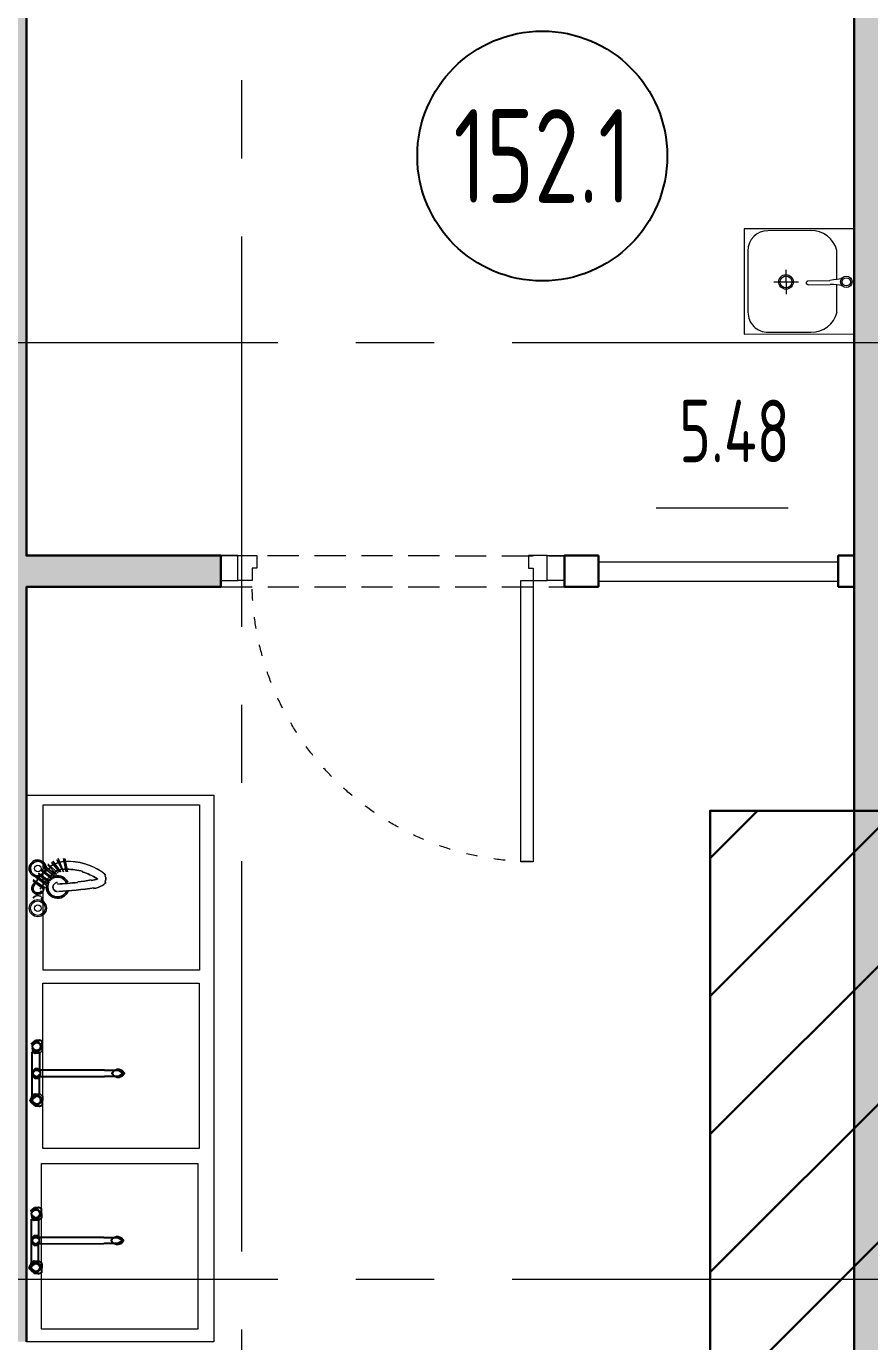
# Model space of a CAD drawing. Header units: millimetres. Extents: x -8417289 to 9420486, y 0 to 208205.
# Drawn here: x -203923 to -201223, y 112401 to 116613 of the extents above; entities that cross this region are included whole.
import ezdxf
from ezdxf import colors
from ezdxf.entities.mleader import LeaderData, LeaderLine
from ezdxf.enums import TextEntityAlignment as Align
from ezdxf.math import Vec2, Vec3

# ---------------------------------------------------------------- set-up
doc = ezdxf.new("R2010")
doc.units = ezdxf.units.MM
doc.header["$MEASUREMENT"] = 0
for name, pattern in [('ACAD_ISO03W100', [30, 12, -18]), ('ADSK_Штриховая_ш2 п1', [3, 2, -1]), ('CENTER', [2, 1.25, -0.25, 0.25, -0.25])]:
    doc.linetypes.add(name, pattern=pattern)
doc.layers.get('0').update_dxf_attribs({"color": 250, "lineweight": 9})
for name, color, linetype, lineweight in [('_АР ТЕКСТ', 250, 'Continuous', 25), ('АР_Двери', 175, 'Continuous', 18), ('АР_Маркер экспликации', 239, 'Continuous', 13), ('АР_Номер помещения', 1, 'Continuous', 25), ('АР_Оси', 195, 'Continuous', 9), ('АР_Отметки', 250, 'Continuous', 15), ('АР_Перегородки газоблок', 165, 'Continuous', 30), ('АР_Перегородки газоблок_Штрих', 165, 'Continuous', 5), ('АР_Помещения_площадь', 19, 'Continuous', 9), ('АР_тонкая линия', 250, 'Continuous', 0), ('Оборудование пищеблок', 250, 'Continuous', 5), ('ТХ_пищеблок', 30, 'Continuous', 20)]:
    doc.layers.add(name, color=color, linetype=linetype, lineweight=lineweight)
doc.layers.add('АРМИРОВАНИЕ', color=7, linetype='Continuous', lineweight=30, true_color=0xf57a00)
doc.styles.add('ISOCPEUR', font='isocpeur.TTF', dxfattribs={"width": 0.7})
doc.styles.get("Standard").update_dxf_attribs({"font": 'isocpeur.TTF', "width": 0.7})

# ---------------------------------------------------------------- blocks, each defined once
blk = doc.blocks.new('*U283')
at = {"layer": 'АР_Номер помещения', "color": 7}
blk.add_circle((-3462.7, -1967.1), 400, dxfattribs=at)
at = {"layer": 'АР_Помещения_площадь', "color": 7}
blk.add_line((-2675.5, -3094.3), (-3097.8, -3094.3), dxfattribs=at)
at = {"color": 7, "style": 'ISOCPEUR', "width": 0.7, "flags": 1}
blk.add_attdef('КАТЕГОРИЯ', (-499.2, -2092.2), '', height=250, dxfattribs=at)
at = {"layer": 'АР_Номер помещения', "color": 7, "style": 'ISOCPEUR', "width": 0.7}
blk.add_attdef('НОМЕР_ПОМЕЩЕНИЯ', text='', height=300, dxfattribs=at).set_placement((-3462.7, -1967.1), align=Align.MIDDLE_CENTER)
at = {"layer": 'АР_Помещения_площадь', "color": 7, "lineweight": 30, "width": 0.7, "flags": 104}
blk.add_attdef('ИМЯ_ПОМЕЩЕНИЯ', text='', height=100, dxfattribs=at).set_placement((157.6, 1217.1), align=Align.MIDDLE_CENTER)
at = {"layer": 'АР_Помещения_площадь', "color": 7, "style": 'ISOCPEUR', "width": 0.7}
blk.add_attdef('ПЛОЩАДЬ_ПОМЕЩЕНИЯ', text='', height=200, dxfattribs=at).set_placement((-2670.6, -2847.8), align=Align.MIDDLE_RIGHT)
blk = doc.blocks.new('_DotSmall')
at = {"color": 0, "linetype": 'ByBlock', "const_width": 0.5}
blk.add_lwpolyline([(-0.0625, 0, 1), (0.0625, 0, 1)], format="xyb", close=True, dxfattribs=at)
blk = doc.blocks.new('*U1122')
for points in [[(0, 0), (0, -80), (55, -80), (55, 0), (0, 0)], [(55, -80), (55, 0), (115, 0), (115, -40), (100, -40), (100, -80), (55, -80)], [(1045, -80), (1045, 0), (985, 0), (985, -40), (1000, -40), (1000, -80), (1045, -80)], [(1100, 0), (1100, -80), (1045, -80), (1045, 0), (1100, 0)]]:
    blk.add_lwpolyline(points)
blk.add_lwpolyline([(100, -80), (100, -980), (140, -980), (140, -80)], close=True)
at = {"linetype": 'ACAD_ISO03W100', "ltscale": 3}
blk.add_arc((100, -80), 900, 270, 0, dxfattribs=at)
blk = doc.blocks.new('A$C8adc73d5')
at = {"layer": 'Оборудование пищеблок', "color": 217, "true_color": 0x93278f}
for points in [[(1750, 0), (0, 0), (0, 600), (1750, 600)], [(570.1, 51.5), (40.1, 51.5), (40.1, 551.5), (570.1, 551.5)], [(1148.2, 46.9), (618.2, 46.9), (618.2, 546.9), (1148.2, 546.9)], [(1719.4, 46.3), (1189.4, 46.3), (1189.4, 546.3), (1719.4, 546.3)]]:
    blk.add_lwpolyline(points, close=True, dxfattribs=at)

msp = doc.modelspace()

# ---------------------------------------------------------------- hatches: boundary and pattern name
at = {"layer": 'АР_Перегородки газоблок_Штрих', "ltscale": 100}
h = msp.add_hatch(dxfattribs=at)
h.set_pattern_fill('AR-CONC', color=256, scale=30)
h.set_pattern_definition([(50, (0, 0), (215.17805, -18.82564), [22.5, -247.5]), (355, (0, 0), (-41.6254, 225.65764), [18, -198]), (100.45144, (17.93, -1.57), (173.55265, 206.832), [19.12206, -210.34263]), (46.1842, (0, 60), (320.1724, -49.65578), [33.75, -371.25]), (96.63564, (26.68, 55.86), (280.3986, 292.2356), [28.6831, -315.51413]), (351.18416, (0, 60), (280.3986, 292.2356), [27, -297]), (21, (30, 45), (179.07212, -120.78567), [22.5, -247.5]), (326, (30, 45), (72.9946, 217.54501), [18, -198]), (71.45144, (44.92, 34.93), (252.06671, 96.75935), [19.12206, -210.34263]), (37.5, (0, 0), (3.647957, 99.868156), [0, -195.6, 0, -201, 0, -198.75]), (7.5, (0, 0), (78.92086, 118.323514), [0, -114.6, 0, -191.1, 0, -75.75]), (327.5, (-66.9, 0), (160.14673, -6.766462), [0, -75, 0, -234, 0, -310.5]), (317.5, (-96.9, 0), (174.95585, 30.031495), [0, -97.5, 0, -155.4, 0, -220.5])])
h.paths.add_polyline_path([(-201173.8, 118370.9), (-201173.6, 118400.7), (-200433.9, 118400.7), (-200433.9, 118520.7), (-201273.4, 118520.6), (-201273.4, 115964.6), (-201273.3, 115964.6), (-201273.4, 115627.6), (-201273.4, 115600.7), (-201173.8, 115600.7)])
h.paths.add_polyline_path([(-201173.8, 115600.7), (-201273.4, 115600.1), (-201273.4, 115007.2), (-201273.4, 112600.7), (-201173.4, 112600.7), (-201173.4, 112680.7), (-200433.9, 112680.7), (-200433.9, 112800.7), (-200573.8, 112800.7), (-200573.8, 112800.7), (-201173.8, 112800.7)])
h.paths.add_polyline_path([(-200433.9, 112520.7), (-201173.4, 112520.7), (-201173.4, 112600.7), (-201273.4, 112600.7), (-201273.4, 110702.5), (-201173.4, 110702.5), (-201173.4, 112400.7), (-200433.9, 112400.7), (-200433.9, 112400.7)])
h = msp.add_hatch(dxfattribs=at)
h.set_pattern_fill('AR-CONC', color=256, scale=30)
h.set_pattern_definition([(50, (0.09, 1576.72), (215.17805, -18.82564), [22.5, -247.5]), (355, (0.09, 1576.72), (-41.6254, 225.65764), [18, -198]), (100.45144, (18.02, 1575.15), (173.55265, 206.832), [19.12206, -210.34263]), (46.1842, (0.09, 1636.72), (320.1724, -49.65578), [33.75, -371.25]), (96.63564, (26.77, 1632.6), (280.3986, 292.2356), [28.6831, -315.51413]), (351.18416, (0.09, 1636.72), (280.3986, 292.2356), [27, -297]), (21, (30.1, 1621.72), (179.07212, -120.78567), [22.5, -247.5]), (326, (30.1, 1621.72), (72.9946, 217.54501), [18, -198]), (71.45144, (45.02, 1611.66), (252.06671, 96.75935), [19.12206, -210.34263]), (37.5, (0.09, 1576.72), (3.647957, 99.868156), [0, -195.6, 0, -201, 0, -198.75]), (7.5, (0.09, 1576.72), (78.92086, 118.323514), [0, -114.6, 0, -191.1, 0, -75.75]), (327.5, (-66.81, 1576.72), (160.14673, -6.766462), [0, -75, 0, -234, 0, -310.5]), (317.5, (-96.8, 1576.72), (174.95585, 30.031495), [0, -97.5, 0, -155.4, 0, -220.5])])
h.paths.add_polyline_path([(-201293.3, 117094.4), (-201947.8, 117094.3), (-201947.8, 116994.3), (-201293.3, 116994.4)])
h.paths.add_polyline_path([(-203077.8, 117094.3), (-204022.7, 117094.3), (-204022.7, 114793.8), (-205930.8, 114793.8), (-205930.8, 114693.8), (-204022.7, 114693.8), (-204022.7, 112500.4), (-206033.9, 112500.7), (-206033.9, 112400.7), (-203922.6, 112400.4), (-203922.7, 114817.8), (-203300.3, 114817.8), (-203300.3, 114917.8), (-203922.6, 114917.8), (-203922.6, 116994.3), (-203077.8, 116994.3)])
at = {"layer": 'АРМИРОВАНИЕ', "ltscale": 100, "true_color": 0xf8991e}
h = msp.add_hatch(dxfattribs=at)
h.set_pattern_fill('ANSI31', color=30, scale=2500)
h.set_pattern_definition([(45, (-1139208.57, 154933.2), (-220.97087, 220.97087), [])])
h.paths.add_polyline_path([(-198733.9, 111100.7), (-201733.9, 111100.7), (-201733.9, 114100.7), (-198733.9, 114100.7)])

# ---------------------------------------------------------------- linework, layer by layer
at = {"layer": 'АР_Оси', "linetype": 'CENTER', "ltscale": 1000}
for p, q in [((-203233.8, 135939.9), (-203233.8, 80207.5)), ((-224367.6, 115600.7), (-141189.2, 115600.7)), ((-224367.6, 112600.7), (-141189.2, 112600.7))]:
    msp.add_line(p, q, dxfattribs=at)
at = {"layer": 'АР_Перегородки газоблок', "color": 253, "lineweight": 13, "ltscale": 100}
for p, q in [((-202091.9, 114897.8, 0), (-201321.9, 114897.8, 0)), ((-201324.2, 114835.3, 0), (-202091.9, 114835.3, 0))]:
    msp.add_line(p, q, dxfattribs=at)
at = {"layer": 'АР_Перегородки газоблок', "ltscale": 100}
for points in [[(-201273.4, 115007.2), (-201273.4, 118520.6), (-200433.9, 118520.7)], [(-201273.4, 109734.7), (-201273.4, 115007.2)]]:
    msp.add_lwpolyline(points, dxfattribs=at)
at = {"layer": 'АР_Перегородки газоблок', "ltscale": 100, "elevation": 0}
for points in [[(-203922.7, 116994.3), (-203922.7, 114917.8), (-203300.3, 114917.8), (-203300.3, 114817.8)], [(-202090.8, 114917.8), (-202200.3, 114917.8), (-202200.3, 114817.8)], [(-202090.8, 114917.8), (-202090.8, 114817.8)], [(-201324.2, 114917.8), (-201324.2, 114817.8)], [(-201324.2, 114917.8), (-201273.4, 114917.8)], [(-203922.7, 112400.4), (-203922.7, 114817.8), (-203300.3, 114817.8)], [(-202200.3, 114817.8), (-202090.8, 114817.8)], [(-201324.2, 114817.8), (-201273.4, 114817.8)]]:
    msp.add_lwpolyline(points, dxfattribs=at)
at = {"layer": 'АР_тонкая линия', "linetype": 'ADSK_Штриховая_ш2 п1', "ltscale": 50}
for p, q in [((-203300.4, 114917.8, 0), (-202170.3, 114917.6, 0)), ((-203300.3, 114817.8, 0), (-202170.3, 114817.4, 0))]:
    msp.add_line(p, q, dxfattribs=at)
at = {"layer": 'АРМИРОВАНИЕ', "ltscale": 100}
msp.add_lwpolyline([(-198733.9, 111100.7), (-201733.9, 111100.7), (-201733.9, 114100.7), (-198733.9, 114100.7)], close=True, dxfattribs=at)
at = {"layer": 'ТХ_пищеблок'}
for p, q in [((-201273.3, 115964.6), (-201625.3, 115964)), ((-201625.3, 115964), (-201624.7, 115627)), ((-201272.7, 115627.6), (-201273.3, 115964.6)), ((-201412.3, 115958.4), (-201549.3, 115958.2)), ((-201613.2, 115894.1), (-201612.9, 115697.1)), ((-201328, 115801.9), (-201328.2, 115894.5)), ((-201491.2, 115832.9), (-201491, 115754.6)), ((-201529.9, 115794.1), (-201451.6, 115794.4)), ((-201425.8, 115791.6), (-201425.6, 115792.4)), ((-201425.8, 115790.7), (-201425.8, 115791.6)), ((-201425.6, 115792.4), (-201425.3, 115793.2)), ((-201425.6, 115790.7), (-201425.5, 115791.8)), ((-201425.6, 115790.7), (-201425.5, 115791.8)), ((-201425.5, 115791.8), (-201425.3, 115792.9)), ((-201425.5, 115791.8), (-201425.3, 115792.9)), ((-201425.3, 115793.3), (-201424.9, 115794.3)), ((-201425.3, 115793.3), (-201424.9, 115794.3)), ((-201425.3, 115793.2), (-201425, 115793.7)), ((-201424.9, 115794.3), (-201424.4, 115795.3)), ((-201424.9, 115794.3), (-201424.4, 115795.3)), ((-201424.4, 115795.3), (-201423.7, 115796.1)), ((-201424.4, 115795.3), (-201423.7, 115796.1)), ((-201423.7, 115796.1), (-201422.8, 115796.8)), ((-201422.8, 115796.8), (-201421.9, 115797.3)), ((-201422.8, 115796.8), (-201421.9, 115797.3)), ((-201421.9, 115797.3), (-201421, 115797.6)), ((-201421.9, 115797.3), (-201421, 115797.6)), ((-201421, 115797.6), (-201351.6, 115799.1)), ((-201351.7, 115799.1), (-201351.6, 115799.1)), ((-201351.6, 115799.1), (-201350.6, 115799.2)), ((-201351.6, 115799.1), (-201350.6, 115799.2)), ((-201339.3, 115800.5), (-201350.6, 115799.2)), ((-201328.9, 115801.8), (-201339.3, 115800.5)), ((-201321.1, 115803.1), (-201329, 115801.8)), ((-201315.2, 115804.6), (-201321.1, 115803.1)), ((-201312, 115806.1), (-201315.3, 115804.6)), ((-201312, 115806.1), (-201315.3, 115804.6)), ((-201425.7, 115789.9), (-201425.8, 115790.7)), ((-201425.5, 115789), (-201425.7, 115789.9)), ((-201425.5, 115789.6), (-201425.6, 115790.7)), ((-201425.5, 115789.6), (-201425.6, 115790.7)), ((-201425.2, 115788.5), (-201425.5, 115789.6)), ((-201425.2, 115788.5), (-201425.5, 115789.6)), ((-201425.2, 115788.3), (-201425.5, 115789)), ((-201424.7, 115787.9), (-201425.2, 115788.9)), ((-201424.7, 115787.9), (-201425.2, 115788.9)), ((-201424.8, 115787.7), (-201425.2, 115788.3)), ((-201424.1, 115787), (-201424.7, 115787.9)), ((-201424.1, 115787), (-201424.7, 115787.9)), ((-201423.4, 115786.2), (-201424.1, 115787)), ((-201423.4, 115786.2), (-201424.1, 115787)), ((-201422.5, 115785.6), (-201423.4, 115786.2)), ((-201421.6, 115785.1), (-201422.5, 115785.6)), ((-201420.6, 115784.9), (-201421.6, 115785.1)), ((-201420.6, 115784.9), (-201421.6, 115785.1)), ((-201420.6, 115784.9), (-201350.2, 115786.3)), ((-201420.6, 115784.9), (-201350.2, 115786.3)), ((-201338.8, 115785.8), (-201350.2, 115786.3)), ((-201327.8, 115784.8), (-201338.8, 115785.8)), ((-201327.9, 115697.5), (-201328, 115784.8)), ((-201319.9, 115783.9), (-201327.9, 115784.8)), ((-201313.9, 115782.8), (-201319.9, 115783.9)), ((-201310.7, 115781.5), (-201314.1, 115782.8)), ((-201624.7, 115627), (-201272.7, 115627.6)), ((-201548.7, 115633.2), (-201411.7, 115633.4))]:
    msp.add_line(p, q, dxfattribs=at)
at = {"layer": 'ТХ_пищеблок', "color": 132, "linetype": 'ByBlock', "lineweight": -2, "ltscale": 100}
for p, q in [((-203906.9, 113353.9), (-203893.8, 113364.9)), ((-203906.9, 113353.9), (-203893.8, 113364.9)), ((-203904.9, 113349.9), (-203880.8, 113365.9)), ((-203904.9, 113349.9), (-203880.8, 113365.9)), ((-203894.8, 113360.9), (-203903.9, 113350.9)), ((-203894.8, 113360.9), (-203903.9, 113350.9)), ((-203894.8, 113360.9), (-203884.8, 113360.9)), ((-203894.8, 113360.9), (-203884.8, 113360.9)), ((-203880.8, 113365.9), (-203893.8, 113364.9)), ((-203874.9, 113350.9), (-203884.8, 113360.9)), ((-203874.9, 113350.9), (-203884.8, 113360.9)), ((-203871.8, 113362.9), (-203880.8, 113365.9)), ((-203871.8, 113362.9), (-203880.8, 113365.9)), ((-203874.9, 113338.9), (-203874.9, 113350.9)), ((-203874.9, 113338.9), (-203874.9, 113350.9)), ((-203870.9, 113332.8), (-203871.8, 113362.9)), ((-203870.9, 113332.8), (-203871.8, 113362.9)), ((-203883.9, 113327.9), (-203903.9, 113341.9)), ((-203903.9, 113341.9), (-203901.9, 113330.9)), ((-203883.9, 113327.9), (-203903.9, 113341.9)), ((-203903.9, 113341.9), (-203901.9, 113330.9)), ((-203903.9, 113338.9), (-203894.9, 113328.9)), ((-203903.9, 113338.9), (-203894.9, 113328.9)), ((-203903.9, 113328.9), (-203894.9, 113324.9)), ((-203903.9, 113328.9), (-203894.9, 113324.9)), ((-203903.8, 113190.8), (-203903.9, 113328.9)), ((-203901.9, 113330.9), (-203892.9, 113325.9)), ((-203901.9, 113330.9), (-203892.9, 113325.9)), ((-203894.9, 113328.9), (-203884.9, 113328.9)), ((-203894.9, 113328.9), (-203884.9, 113328.9)), ((-203894.9, 113324.9), (-203883.9, 113325.9)), ((-203894.9, 113324.9), (-203883.9, 113325.9)), ((-203892.9, 113325.9), (-203883.9, 113327.9)), ((-203892.9, 113325.9), (-203883.9, 113327.9)), ((-203884.9, 113328.9), (-203874.9, 113338.9)), ((-203884.9, 113328.9), (-203874.9, 113338.9)), ((-203883.9, 113327.9), (-203880.9, 113324.9)), ((-203883.9, 113327.9), (-203880.9, 113324.9)), ((-203880.9, 113324.9), (-203883.9, 113325.9)), ((-203880.9, 113324.9), (-203883.9, 113325.9)), ((-203881.2, 113325), (-203881.2, 113269.9)), ((-203880.9, 113324.9), (-203870.9, 113332.8)), ((-203880.9, 113324.9), (-203870.9, 113332.8)), ((-203896, 113271.9), (-203903, 113264.9)), ((-203896, 113271.9), (-203903, 113264.9)), ((-203893, 113269.9), (-203903, 113262.9)), ((-203893, 113269.9), (-203903, 113262.9)), ((-203903, 113264.9), (-203903, 113254.9)), ((-203903, 113264.9), (-203903, 113254.9)), ((-203895, 113274.9), (-203902, 113265.9)), ((-203895, 113274.9), (-203902, 113265.9)), ((-203902, 113265.9), (-203902, 113253.9)), ((-203902, 113265.9), (-203902, 113253.9)), ((-203885, 113271.9), (-203896, 113271.9)), ((-203885, 113271.9), (-203896, 113271.9)), ((-203885, 113274.9), (-203895, 113274.9)), ((-203885, 113274.9), (-203895, 113274.9)), ((-203893.1, 113269.9), (-203887.2, 113269.9)), ((-203887.2, 113269.9), (-203878, 113262.9)), ((-203878, 113265.9), (-203885, 113274.9)), ((-203878, 113265.9), (-203885, 113274.9)), ((-203878, 113264.9), (-203885, 113271.9)), ((-203878, 113264.9), (-203885, 113271.9)), ((-203672.2, 113270), (-203881.1, 113269.9)), ((-203878, 113253.9), (-203878, 113265.9)), ((-203878, 113253.9), (-203878, 113265.9)), ((-203672.2, 113270), (-203628.2, 113270.1)), ((-203648.1, 113262.1), (-203642.1, 113269.1)), ((-203642.1, 113269.1), (-203632.2, 113273.1)), ((-203632.2, 113273.1), (-203626.2, 113273.1)), ((-203628.2, 113270.1), (-203616.1, 113263.1)), ((-203626.2, 113273.1), (-203616.1, 113269.1)), ((-203616.1, 113269.1), (-203610.1, 113262.1)), ((-203903, 113256.9), (-203893.1, 113249.9)), ((-203903, 113256.9), (-203893.1, 113249.9)), ((-203903, 113254.9), (-203896.1, 113247.9)), ((-203903, 113254.9), (-203896.1, 113247.9)), ((-203902, 113253.9), (-203895.1, 113244.9)), ((-203902, 113253.9), (-203895.1, 113244.9)), ((-203896.1, 113247.9), (-203885.1, 113247.9)), ((-203896.1, 113247.9), (-203885.1, 113247.9)), ((-203895.1, 113244.9), (-203885.1, 113244.9)), ((-203895.1, 113244.9), (-203885.1, 113244.9)), ((-203893.1, 113249.9), (-203887.2, 113249.9)), ((-203887.2, 113249.9), (-203878, 113256.9)), ((-203885.1, 113247.9), (-203878, 113254.9)), ((-203885.1, 113247.9), (-203878, 113254.9)), ((-203885.1, 113244.9), (-203878, 113253.9)), ((-203885.1, 113244.9), (-203878, 113253.9)), ((-203881.2, 113249.9), (-203672.1, 113250)), ((-203881.1, 113194.7), (-203881.2, 113249.9)), ((-203628.1, 113250.1), (-203672.1, 113250)), ((-203648.1, 113258.1), (-203648.1, 113262.1)), ((-203642.1, 113251.1), (-203648.1, 113258.1)), ((-203632.1, 113247.1), (-203642.1, 113251.1)), ((-203626.1, 113247.1), (-203632.1, 113247.1)), ((-203616.1, 113257.1), (-203628.1, 113250.1)), ((-203616.1, 113251.1), (-203626.1, 113247.1)), ((-203616.1, 113263.1), (-203616.1, 113257.1)), ((-203610.1, 113258.1), (-203616.1, 113251.1)), ((-203610.1, 113262.1), (-203610.1, 113258.1)), ((-203910.7, 113170.7), (-203907.7, 113179.8)), ((-203910.7, 113170.7), (-203907.7, 113179.8)), ((-203903.8, 113190.8), (-203907.7, 113179.8)), ((-203903.8, 113190.8), (-203907.7, 113179.8)), ((-203903.8, 113190.8), (-203894.8, 113194.8)), ((-203903.8, 113190.8), (-203894.8, 113194.8)), ((-203883.8, 113191.8), (-203903.7, 113177.8)), ((-203883.8, 113191.8), (-203903.7, 113177.8)), ((-203903.7, 113180.8), (-203894.8, 113190.8)), ((-203903.7, 113180.8), (-203894.8, 113190.8)), ((-203903.7, 113177.8), (-203901.8, 113188.8)), ((-203903.7, 113177.8), (-203901.8, 113188.8)), ((-203903.7, 113168.8), (-203903.7, 113180.8)), ((-203903.7, 113168.8), (-203903.7, 113180.8)), ((-203901.8, 113188.8), (-203892.8, 113193.8)), ((-203901.8, 113188.8), (-203892.8, 113193.8)), ((-203894.8, 113194.8), (-203883.8, 113193.8)), ((-203894.8, 113194.8), (-203883.8, 113193.8)), ((-203894.8, 113190.8), (-203884.8, 113190.8)), ((-203894.8, 113190.8), (-203884.8, 113190.8)), ((-203892.8, 113193.8), (-203883.8, 113191.8)), ((-203892.8, 113193.8), (-203883.8, 113191.8)), ((-203884.8, 113190.8), (-203874.7, 113180.9)), ((-203884.8, 113190.8), (-203874.7, 113180.9)), ((-203880.8, 113194.9), (-203883.8, 113193.8)), ((-203883.8, 113191.8), (-203880.8, 113194.9)), ((-203880.8, 113194.9), (-203883.8, 113193.8)), ((-203883.8, 113191.8), (-203880.8, 113194.9)), ((-203880.8, 113194.9), (-203870.8, 113186.9)), ((-203880.8, 113194.9), (-203870.8, 113186.9)), ((-203874.7, 113180.9), (-203874.7, 113168.9)), ((-203874.7, 113180.9), (-203874.7, 113168.9)), ((-203870.8, 113186.9), (-203871.7, 113156.9)), ((-203870.8, 113186.9), (-203871.7, 113156.9)), ((-203906.7, 113165.8), (-203910.7, 113170.7)), ((-203906.7, 113165.8), (-203910.7, 113170.7)), ((-203906.7, 113165.8), (-203903.7, 113167.8)), ((-203906.7, 113165.8), (-203903.7, 113167.8)), ((-203906.7, 113165.8), (-203893.7, 113154.8)), ((-203906.7, 113165.8), (-203893.7, 113154.8)), ((-203905.7, 113176.8), (-203903.7, 113177.8)), ((-203905.7, 113176.8), (-203903.7, 113177.8)), ((-203905.7, 113176.8), (-203904.7, 113169.8)), ((-203905.7, 113176.8), (-203904.7, 113169.8)), ((-203904.7, 113169.8), (-203880.7, 113153.9)), ((-203903.7, 113167.8), (-203904.7, 113169.8)), ((-203904.7, 113169.8), (-203880.7, 113153.9)), ((-203903.7, 113167.8), (-203904.7, 113169.8)), ((-203894.7, 113158.8), (-203903.7, 113168.8)), ((-203894.7, 113158.8), (-203903.7, 113168.8)), ((-203894.7, 113158.8), (-203884.7, 113158.8)), ((-203894.7, 113158.8), (-203884.7, 113158.8)), ((-203880.7, 113153.9), (-203893.7, 113154.8)), ((-203874.7, 113168.9), (-203884.7, 113158.8)), ((-203874.7, 113168.9), (-203884.7, 113158.8)), ((-203871.7, 113156.9), (-203880.7, 113153.9)), ((-203871.7, 113156.9), (-203880.7, 113153.9)), ((-203909.4, 112818.4), (-203896.4, 112829.4)), ((-203909.4, 112818.4), (-203896.4, 112829.4)), ((-203907.4, 112814.4), (-203883.4, 112830.4)), ((-203907.4, 112814.4), (-203883.4, 112830.4)), ((-203897.4, 112825.4), (-203906.4, 112815.4)), ((-203897.4, 112825.4), (-203906.4, 112815.4)), ((-203886.5, 112792.4), (-203906.4, 112806.4)), ((-203906.4, 112806.4), (-203904.5, 112795.4)), ((-203886.5, 112792.4), (-203906.4, 112806.4)), ((-203906.4, 112806.4), (-203904.5, 112795.4)), ((-203906.4, 112803.4), (-203897.5, 112793.4)), ((-203906.4, 112803.4), (-203897.5, 112793.4)), ((-203897.4, 112825.4), (-203887.4, 112825.4)), ((-203897.4, 112825.4), (-203887.4, 112825.4)), ((-203883.4, 112830.4), (-203896.4, 112829.4)), ((-203887.5, 112793.4), (-203877.4, 112803.4)), ((-203887.5, 112793.4), (-203877.4, 112803.4)), ((-203877.4, 112815.4), (-203887.4, 112825.4)), ((-203877.4, 112815.4), (-203887.4, 112825.4)), ((-203874.4, 112827.4), (-203883.4, 112830.4)), ((-203874.4, 112827.4), (-203883.4, 112830.4)), ((-203877.4, 112803.4), (-203877.4, 112815.4)), ((-203877.4, 112803.4), (-203877.4, 112815.4)), ((-203873.5, 112797.4), (-203874.4, 112827.4)), ((-203873.5, 112797.4), (-203874.4, 112827.4)), ((-203906.5, 112793.4), (-203897.5, 112789.4)), ((-203906.5, 112793.4), (-203897.5, 112789.4)), ((-203906.3, 112655.3), (-203906.5, 112793.4)), ((-203904.5, 112795.4), (-203895.5, 112790.4)), ((-203904.5, 112795.4), (-203895.5, 112790.4)), ((-203897.5, 112793.4), (-203887.5, 112793.4)), ((-203897.5, 112793.4), (-203887.5, 112793.4)), ((-203897.5, 112789.4), (-203886.5, 112790.4)), ((-203897.5, 112789.4), (-203886.5, 112790.4)), ((-203895.5, 112790.4), (-203886.5, 112792.4)), ((-203895.5, 112790.4), (-203886.5, 112792.4)), ((-203886.5, 112792.4), (-203883.5, 112789.4)), ((-203886.5, 112792.4), (-203883.5, 112789.4)), ((-203883.5, 112789.4), (-203886.5, 112790.4)), ((-203883.5, 112789.4), (-203886.5, 112790.4)), ((-203883.8, 112789.5), (-203883.7, 112734.4)), ((-203883.5, 112789.4), (-203873.5, 112797.4)), ((-203883.5, 112789.4), (-203873.5, 112797.4)), ((-203898.6, 112736.4), (-203905.6, 112729.4)), ((-203898.6, 112736.4), (-203905.6, 112729.4)), ((-203895.6, 112734.4), (-203905.6, 112727.4)), ((-203895.6, 112734.4), (-203905.6, 112727.4)), ((-203905.6, 112729.4), (-203905.6, 112719.4)), ((-203905.6, 112729.4), (-203905.6, 112719.4)), ((-203905.6, 112721.4), (-203895.6, 112714.4)), ((-203905.6, 112721.4), (-203895.6, 112714.4)), ((-203905.6, 112719.4), (-203898.6, 112712.4)), ((-203905.6, 112719.4), (-203898.6, 112712.4)), ((-203897.6, 112739.4), (-203904.6, 112730.4)), ((-203897.6, 112739.4), (-203904.6, 112730.4)), ((-203904.6, 112730.4), (-203904.6, 112718.4)), ((-203904.6, 112730.4), (-203904.6, 112718.4)), ((-203904.6, 112718.4), (-203897.6, 112709.4)), ((-203904.6, 112718.4), (-203897.6, 112709.4)), ((-203887.6, 112736.4), (-203898.6, 112736.4)), ((-203887.6, 112736.4), (-203898.6, 112736.4)), ((-203887.6, 112739.4), (-203897.6, 112739.4)), ((-203887.6, 112739.4), (-203897.6, 112739.4)), ((-203895.6, 112734.5), (-203889.8, 112734.5)), ((-203889.8, 112734.5), (-203880.6, 112727.5)), ((-203889.8, 112714.4), (-203880.6, 112721.5)), ((-203880.6, 112730.4), (-203887.6, 112739.4)), ((-203880.6, 112730.4), (-203887.6, 112739.4)), ((-203880.6, 112729.4), (-203887.6, 112736.4)), ((-203880.6, 112729.4), (-203887.6, 112736.4)), ((-203887.6, 112712.4), (-203880.6, 112719.4)), ((-203887.6, 112712.4), (-203880.6, 112719.4)), ((-203887.6, 112709.4), (-203880.6, 112718.4)), ((-203887.6, 112709.4), (-203880.6, 112718.4)), ((-203674.7, 112734.6), (-203883.7, 112734.4)), ((-203880.6, 112718.4), (-203880.6, 112730.4)), ((-203880.6, 112718.4), (-203880.6, 112730.4)), ((-203674.7, 112734.6), (-203630.7, 112734.6)), ((-203650.7, 112726.6), (-203644.7, 112733.6)), ((-203650.7, 112722.6), (-203650.7, 112726.6)), ((-203644.7, 112715.6), (-203650.7, 112722.6)), ((-203644.7, 112733.6), (-203634.7, 112737.6)), ((-203634.7, 112737.6), (-203628.7, 112737.6)), ((-203630.7, 112734.6), (-203618.7, 112727.6)), ((-203618.7, 112721.6), (-203630.7, 112714.6)), ((-203628.7, 112737.6), (-203618.7, 112733.6)), ((-203618.7, 112733.6), (-203612.7, 112726.6)), ((-203618.7, 112727.6), (-203618.7, 112721.6)), ((-203612.7, 112722.6), (-203618.7, 112715.6)), ((-203612.7, 112726.6), (-203612.7, 112722.6)), ((-203898.6, 112712.4), (-203887.6, 112712.4)), ((-203898.6, 112712.4), (-203887.6, 112712.4)), ((-203897.6, 112709.4), (-203887.6, 112709.4)), ((-203897.6, 112709.4), (-203887.6, 112709.4)), ((-203895.6, 112714.4), (-203889.8, 112714.4)), ((-203883.7, 112714.4), (-203674.7, 112714.6)), ((-203883.7, 112659.3), (-203883.7, 112714.4)), ((-203630.7, 112714.6), (-203674.7, 112714.6)), ((-203634.7, 112711.6), (-203644.7, 112715.6)), ((-203628.7, 112711.6), (-203634.7, 112711.6)), ((-203618.7, 112715.6), (-203628.7, 112711.6)), ((-203913.3, 112635.3), (-203910.3, 112644.3)), ((-203913.3, 112635.3), (-203910.3, 112644.3)), ((-203909.3, 112630.3), (-203913.3, 112635.3)), ((-203909.3, 112630.3), (-203913.3, 112635.3)), ((-203906.3, 112655.3), (-203910.3, 112644.3)), ((-203906.3, 112655.3), (-203910.3, 112644.3)), ((-203909.3, 112630.3), (-203906.3, 112632.3)), ((-203909.3, 112630.3), (-203906.3, 112632.3)), ((-203908.3, 112641.3), (-203906.3, 112642.3)), ((-203908.3, 112641.3), (-203906.3, 112642.3)), ((-203908.3, 112641.3), (-203907.3, 112634.3)), ((-203908.3, 112641.3), (-203907.3, 112634.3)), ((-203907.3, 112634.3), (-203883.2, 112618.4)), ((-203906.3, 112632.3), (-203907.3, 112634.3)), ((-203907.3, 112634.3), (-203883.2, 112618.4)), ((-203906.3, 112632.3), (-203907.3, 112634.3)), ((-203906.3, 112655.3), (-203897.4, 112659.3)), ((-203906.3, 112655.3), (-203897.4, 112659.3)), ((-203886.3, 112656.4), (-203906.3, 112642.3)), ((-203886.3, 112656.4), (-203906.3, 112642.3)), ((-203906.3, 112645.3), (-203897.3, 112655.3)), ((-203906.3, 112645.3), (-203897.3, 112655.3)), ((-203906.3, 112642.3), (-203904.3, 112653.3)), ((-203906.3, 112642.3), (-203904.3, 112653.3)), ((-203906.3, 112633.3), (-203906.3, 112645.3)), ((-203906.3, 112633.3), (-203906.3, 112645.3)), ((-203897.2, 112623.3), (-203906.3, 112633.3)), ((-203897.2, 112623.3), (-203906.3, 112633.3)), ((-203904.3, 112653.3), (-203895.4, 112658.3)), ((-203904.3, 112653.3), (-203895.4, 112658.3)), ((-203897.4, 112659.3), (-203886.4, 112658.4)), ((-203897.4, 112659.3), (-203886.4, 112658.4)), ((-203897.3, 112655.3), (-203887.3, 112655.4)), ((-203897.3, 112655.3), (-203887.3, 112655.4)), ((-203895.4, 112658.3), (-203886.3, 112656.4)), ((-203895.4, 112658.3), (-203886.3, 112656.4)), ((-203887.3, 112655.4), (-203877.3, 112645.4)), ((-203887.3, 112655.4), (-203877.3, 112645.4)), ((-203877.3, 112633.4), (-203887.2, 112623.4)), ((-203877.3, 112633.4), (-203887.2, 112623.4)), ((-203883.4, 112659.4), (-203886.4, 112658.4)), ((-203883.4, 112659.4), (-203886.4, 112658.4)), ((-203886.3, 112656.4), (-203883.4, 112659.4)), ((-203886.3, 112656.4), (-203883.4, 112659.4)), ((-203883.4, 112659.4), (-203873.3, 112651.4)), ((-203883.4, 112659.4), (-203873.3, 112651.4)), ((-203877.3, 112645.4), (-203877.3, 112633.4)), ((-203877.3, 112645.4), (-203877.3, 112633.4)), ((-203873.3, 112651.4), (-203874.2, 112621.4)), ((-203873.3, 112651.4), (-203874.2, 112621.4)), ((-203909.3, 112630.3), (-203896.2, 112619.3)), ((-203909.3, 112630.3), (-203896.2, 112619.3)), ((-203897.2, 112623.3), (-203887.2, 112623.4)), ((-203897.2, 112623.3), (-203887.2, 112623.4)), ((-203883.2, 112618.4), (-203896.2, 112619.3)), ((-203874.2, 112621.4), (-203883.2, 112618.4)), ((-203874.2, 112621.4), (-203883.2, 112618.4))]:
    msp.add_line(p, q, dxfattribs=at)
at = {"layer": 'ТХ_пищеблок', "color": 132, "lineweight": 0}
for points in [[(-203858.7, 113914.7, 3.349514), (-203876.3, 113890.2, -3.349514)], [(-203863.1, 113918.4, 2.5734), (-203881.6, 113893, -2.5734)], [(-203798.6, 113938.9, 0.043708), (-203814.3, 113936.6, -0.043708)], [(-203877, 113894.5, 0.111571), (-203868.7, 113900.5, -0.111571)], [(-203869.7, 113902.6, 0.006867), (-203875.7, 113895.1, -0.006867)], [(-203866.4, 113903.6, 0.121122), (-203863, 113914.1, -0.121122)], [(-203857.1, 113909.8, 0.020071), (-203864.2, 113902.6, -0.020071)], [(-203846.2, 113918.9, 0.021049), (-203854.3, 113912.3, -0.021049)], [(-203834.7, 113929.1, 0.030446), (-203844.1, 113923.5, -0.030446)], [(-203818, 113935.6, 0.038822), (-203831.2, 113930.8, -0.038822)], [(-203742.2, 113906.2, 0.073497), (-203792.9, 113913.7, -0.073497)], [(-203697.6, 113883.7, 0.086562), (-203743.2, 113904.6, -0.086562)], [(-203893, 113870.2, 1.879148), (-203867.2, 113851.9, -1.879148)], [(-203895, 113869.2, 1.639573), (-203867.3, 113849.7, -1.639573)], [(-203878, 113892.1, 0.006878), (-203883.8, 113884.4, -0.006878)], [(-203858.2, 113862.6, 0.921844), (-203788.7, 113845, -0.921844)], [(-203853.1, 113875.8, 0.071497), (-203857.3, 113866.4, -0.071497)], [(-203849.6, 113873.5, 1.108707), (-203793, 113845.6, -1.108707)], [(-203843.4, 113886, 0.071236), (-203850.8, 113879, -0.071236)], [(-203840.4, 113882.9, 0.075801), (-203847.5, 113876.5, -0.075801)], [(-203790.5, 113872.6, 0.423103), (-203839.7, 113888.3, -0.423103)], [(-203794.7, 113871.4, 0.413779), (-203837.5, 113884.7, -0.413779)], [(-203822.7, 113871.4, 1.000049), (-203822.7, 113841.8, -1.000049)], [(-203822.7, 113866.2, 0.008531), (-203759.1, 113871, -0.008531)], [(-203820.2, 113842.6, 0.030153), (-203705.8, 113854.5, -0.030153)], [(-203757.5, 113873.4, 0.021688), (-203715.8, 113879.1, -0.021688)], [(-203714.9, 113877.3, 0.048642), (-203693.9, 113883, -0.048642)], [(-203708.1, 113851.8, 0.076793), (-203679.4, 113861.5, -0.076793)], [(-203678.1, 113862.3, 0.128446), (-203668.1, 113871.9, -0.128446)], [(-203670.8, 113872.6, 0.263202), (-203670.7, 113891.3, -0.263202)], [(-203870.9, 113821.4, 0.502962), (-203901.5, 113821.4, -0.502962)]]:
    msp.add_lwpolyline(points, format="xyb", close=True, dxfattribs=at)
for points in [[(-203841.8, 113939.1), (-203841.8, 113939.1)], [(-203841.8, 113939.1), (-203841.8, 113939.1)], [(-203820.6, 113943.3), (-203820.6, 113943.3)], [(-203820.6, 113943.3), (-203820.6, 113943.3)], [(-203799.5, 113947.6), (-203799.5, 113947.6)], [(-203799.5, 113947.6), (-203799.5, 113947.6)], [(-203884.1, 113901), (-203884.1, 113901)], [(-203884.1, 113901), (-203884.1, 113901)], [(-203875.6, 113909.5), (-203875.6, 113909.5)], [(-203875.6, 113909.5), (-203875.6, 113909.5)], [(-203867.2, 113922.2), (-203867.2, 113922.2)], [(-203867.2, 113922.2), (-203867.2, 113922.2)], [(-203854.5, 113930.6), (-203854.5, 113930.6)], [(-203854.5, 113930.6), (-203854.5, 113930.6)], [(-203824.8, 113901), (-203824.8, 113901)], [(-203824.8, 113901), (-203824.8, 113901)], [(-203812.2, 113905.3), (-203812.2, 113905.3)], [(-203812.2, 113905.3), (-203812.2, 113905.3)], [(-203803.7, 113905.3), (-203803.7, 113905.3)], [(-203803.7, 113905.3), (-203803.7, 113905.3)], [(-203795.2, 113905.3), (-203795.2, 113905.3)], [(-203795.2, 113905.3), (-203795.2, 113905.3)], [(-203867.2, 113854.5), (-203867.2, 113854.5)], [(-203867.2, 113854.5), (-203867.2, 113854.5)], [(-203858.7, 113862.9), (-203858.7, 113862.9)], [(-203858.7, 113862.9), (-203858.7, 113862.9)], [(-203850.2, 113875.6), (-203850.2, 113875.6)], [(-203850.2, 113875.6), (-203850.2, 113875.6)], [(-203841.8, 113884.1), (-203841.8, 113884.1)], [(-203841.8, 113884.1), (-203841.8, 113884.1)], [(-203833.3, 113892.6), (-203833.3, 113892.6)], [(-203833.3, 113892.6), (-203833.3, 113892.6)], [(-203864.8, 113140.5), (-203864.8, 113140.5)], [(-203867.4, 112605), (-203867.4, 112605)]]:
    msp.add_lwpolyline(points, dxfattribs=at)
for points in [[(-203812.2, 113905.3), (-203837.5, 113939.1)], [(-203803.7, 113905.3), (-203820.6, 113947.6), (-203803.7, 113905.3), (-203824.8, 113943.3)], [(-203803.7, 113947.6), (-203795.2, 113905.3)], [(-203791, 113905.3), (-203799.5, 113947.6)], [(-203850.2, 113875.6), (-203884.1, 113901)], [(-203884.1, 113896.8), (-203850.2, 113871.4)], [(-203841.8, 113888.3), (-203875.6, 113913.7)], [(-203875.6, 113909.5), (-203841.8, 113884.1)], [(-203867.2, 113917.9), (-203833.3, 113892.6)], [(-203829.1, 113896.8), (-203862.9, 113922.2)], [(-203820.6, 113901), (-203854.5, 113930.6)], [(-203854.5, 113926.4), (-203824.8, 113896.8)], [(-203841.8, 113896.8), (-203841.8, 113892.6), (-203846, 113892.6), (-203841.8, 113892.6)], [(-203841.8, 113934.9), (-203816.4, 113905.3)], [(-203820.6, 113909.5), (-203824.8, 113909.5), (-203829.1, 113905.3), (-203833.3, 113901), (-203837.5, 113901), (-203833.3, 113901), (-203829.1, 113905.3), (-203824.8, 113909.5)], [(-203807.9, 113913.7), (-203812.2, 113913.7), (-203816.4, 113909.5), (-203812.2, 113913.7)], [(-203799.5, 113913.7), (-203803.7, 113913.7)], [(-203862.9, 113854.5), (-203901, 113879.9)], [(-203901, 113875.6), (-203867.2, 113850.2)], [(-203854.5, 113867.2), (-203892.5, 113892.6)], [(-203892.5, 113888.3), (-203858.7, 113862.9)], [(-203871.4, 113858.7), (-203879.8, 113850.2), (-203871.4, 113858.7), (-203867.2, 113867.2)], [(-203858.7, 113879.9), (-203862.9, 113871.4)], [(-203850.2, 113888.3), (-203854.5, 113884.1), (-203854.5, 113879.9), (-203854.5, 113884.1)], [(-203875.6, 113820.6), (-203867.2, 113807.9)]]:
    msp.add_lwpolyline(points, close=True, dxfattribs=at)
for points in [[(-203679.7, 113905.3, -0.098402), (-203669.4, 113893.5, 0.098402), (-203680.8, 113904.8, 0.153885), (-203796.7, 113939.1, -0.153885), (-203679.7, 113905.3)], [(-203898.9, 113861.7, -0.016359), (-203886, 113881.4, 0.016359), (-203898.6, 113860.4, 1.000109), (-203873.8, 113844.3, -1.000109), (-203898.9, 113861.7)]]:
    msp.add_lwpolyline(points, format="xyb", dxfattribs=at)
at = {"layer": 'ТХ_пищеблок'}
for radius in [18.3, 13]:
    msp.add_circle((-201298, 115794.6), radius, dxfattribs=at)
at = {"layer": 'ТХ_пищеблок', "color": 132, "lineweight": 0}
for centre, radius in [((-203886.2, 113915.8), 10.6), ((-203886.2, 113915.8), 10.6), ((-203886.2, 113788.9), 27.5), ((-203886.2, 113788.9), 27.5), ((-203886.2, 113788.9), 23.3), ((-203886.2, 113788.9), 23.3), ((-203886.2, 113788.9), 10.6), ((-203886.2, 113788.9), 10.6)]:
    msp.add_circle(centre, radius, dxfattribs=at)
at = {"layer": 'ТХ_пищеблок', "color": 132, "linetype": 'ByBlock', "lineweight": -2, "ltscale": 100}
for centre in [(-203890.4, 113345.9), (-203890.4, 113345.9), (-203890.2, 113173.8), (-203890.2, 113173.8), (-203892.9, 112810.4), (-203892.9, 112810.4), (-203892.8, 112638.3), (-203892.8, 112638.3)]:
    msp.add_circle(centre, 13, dxfattribs=at)
at = {"layer": 'ТХ_пищеблок'}
for centre, radius, start, end in [((-201549.2, 115894.2), 64, 90.1009, 180.1009), ((-201409.6, 115874.7), 83.8, 13.6981, 91.8654), ((-201548.9, 115697.2), 64, 180.1009, 270.1009), ((-201409.2, 115717.1), 83.7, 268.2914, 346.4879)]:
    msp.add_arc(centre, radius, start, end, dxfattribs=at)
for major_axis in [(16.4, 16.5), (13.4, 13.5)]:
    msp.add_ellipse((-201491.1, 115794.3), major_axis=major_axis, ratio=1, start_param=4.712389, end_param=10.995574, dxfattribs=at)

# ---------------------------------------------------------------- block references
at = {"layer": 'АР_Двери', "color": 253, "xscale": -1}
msp.add_blockref('*U1122', (-202200.3, 114917.8, 0), dxfattribs=at)
msp.add_blockref('*U1122', (-202200.3, 114917.8, 0), dxfattribs=at)
at = {"layer": 'АР_Маркер экспликации'}
ref = msp.add_blockref('*U283', (-198808.5, 118164.5), dxfattribs=at)
ref.add_attrib('НОМЕР_ПОМЕЩЕНИЯ', '152.1', dxfattribs={"layer": 'АР_Номер помещения', "color": 7, "height": 300, "style": 'ISOCPEUR', "width": 0.7}).set_placement((-202271.3, 116197.5), align=Align.MIDDLE_CENTER)
ref.add_attrib('ПЛОЩАДЬ_ПОМЕЩЕНИЯ', '5.48', dxfattribs={"layer": 'АР_Помещения_площадь', "color": 7, "height": 200, "style": 'ISOCPEUR', "width": 0.7}).set_placement((-201479.1, 115316.8), align=Align.MIDDLE_RIGHT)
at = {"layer": 'Оборудование пищеблок', "color": 217, "true_color": 0x93278f, "rotation": 90}
msp.add_blockref('A$C8adc73d5', (-203322.7, 112400.7), dxfattribs=at)

# ---------------------------------------------------------------- leaders
at = {"layer": '_АР ТЕКСТ'}
ml = msp.add_multileader_mtext('Standard', dxfattribs=at)
ml.set_content('{\\W0.8;-2,550}', color=256, style='ISOCPEUR')
ml.set_leader_properties(color=256, linetype='Continuous', lineweight=-1)
ml.set_arrow_properties(name='DOTSMALL')
ml.build(insert=Vec2(0, 0))
ml.multileader.update_dxf_attribs({"has_text_frame": 1, "text_left_attachment_type": 4, "text_right_attachment_type": 4, "dogleg_length": 100, "arrow_head_size": 180})
ctx = ml.context
ctx.base_point, ctx.char_height, ctx.arrow_head_size, ctx.landing_gap_size, ctx.plane_origin = Vec3(-302775.8, 123943.3, -2), 250, 180, 50, Vec3(-302295.5, 121699.2, -2)
ctx.left_attachment, ctx.right_attachment = 4, 4
notes = []
notes.append((ctx, [(0, (0, 0, 0), (0, 0), (1, 0), 1, [])]))
ctx.mtext.insert, ctx.mtext.width, ctx.mtext.defined_height, ctx.mtext.line_spacing_style, ctx.mtext.flow_direction = Vec3(-302725.8, 124276.6, -2), 801.086, 330.7, 2, 5
ml = msp.add_multileader_mtext('Standard', dxfattribs=at)
ml.set_content('{\\W0.8;-2,550}', color=256, style='ISOCPEUR')
ml.set_leader_properties(color=256, linetype='Continuous', lineweight=-1)
ml.set_arrow_properties(name='DOTSMALL')
ml.build(insert=Vec2(0, 0))
ml.multileader.update_dxf_attribs({"has_text_frame": 1, "text_left_attachment_type": 4, "text_right_attachment_type": 4, "dogleg_length": 100, "arrow_head_size": 180})
ctx = ml.context
ctx.base_point, ctx.char_height, ctx.arrow_head_size, ctx.landing_gap_size, ctx.plane_origin = Vec3(-314736, 120073.3, -2), 250, 180, 50, Vec3(-314255.7, 117829.3, -2)
ctx.left_attachment, ctx.right_attachment = 4, 4
notes.append((ctx, [(0, (0, 0, 0), (0, 0), (1, 0), 1, [])]))
ctx.mtext.insert, ctx.mtext.width, ctx.mtext.defined_height, ctx.mtext.line_spacing_style, ctx.mtext.flow_direction = Vec3(-314686, 120406.6, -2), 801.086, 330.7, 2, 5
at = {"layer": 'АР_Отметки'}
ml = msp.add_multileader_mtext('Standard', dxfattribs=at)
ml.set_content('{\\W0.8;-2,250}', color=256, style='ISOCPEUR')
ml.set_leader_properties(color=256, linetype='Continuous', lineweight=-1)
ml.set_arrow_properties(name='DOTSMALL')
ml.build(insert=Vec2(0, 0))
ml.multileader.update_dxf_attribs({"has_text_frame": 1, "text_left_attachment_type": 4, "text_right_attachment_type": 4, "dogleg_length": 100, "arrow_head_size": 180})
ctx = ml.context
ctx.base_point, ctx.char_height, ctx.arrow_head_size, ctx.landing_gap_size, ctx.plane_origin = Vec3(-297233.6, 128352.9), 250, 180, 50, Vec3(-296855.5, 126878.8)
ctx.left_attachment, ctx.right_attachment = 4, 4
notes.append((ctx, [(0, (0, 0, 0), (0, 0), (1, 0), 1, [])]))
ctx.mtext.insert, ctx.mtext.width, ctx.mtext.defined_height, ctx.mtext.line_spacing_style, ctx.mtext.flow_direction = Vec3(-297183.6, 128686.2), 769.989, 343.9, 2, 5
ml = msp.add_multileader_mtext('Standard', dxfattribs=at)
ml.set_content('0,000', color=256, style='ISOCPEUR')
ml.set_leader_properties(color=256, linetype='Continuous', lineweight=-1)
ml.set_arrow_properties(name='DOTSMALL')
ml.build(insert=Vec2(0, 0))
ml.multileader.update_dxf_attribs({"has_text_frame": 1, "text_left_attachment_type": 4, "text_right_attachment_type": 4, "dogleg_length": 100, "arrow_head_size": 180})
ctx = ml.context
ctx.base_point, ctx.char_height, ctx.arrow_head_size, ctx.landing_gap_size, ctx.plane_origin = Vec3(-202684.2, 121780.9, -0.2), 250, 180, 50, Vec3(-205755.3, 120191.3, -0.2)
ctx.left_attachment, ctx.right_attachment = 4, 4
notes.append((ctx, [(0, (0, 0, 0), (0, 0), (1, 0), 1, [])]))
ctx.mtext.insert, ctx.mtext.width, ctx.mtext.line_spacing_style, ctx.mtext.flow_direction = Vec3(-202634.2, 122114.2, -0.2), 852.697, 2, 5
ml = msp.add_multileader_mtext('Standard', dxfattribs=at)
ml.set_content('{\\W0.8;-2,250}', color=256, style='ISOCPEUR')
ml.set_leader_properties(color=256, linetype='Continuous', lineweight=-1)
ml.set_arrow_properties(name='DOTSMALL')
ml.build(insert=Vec2(0, 0))
ml.multileader.update_dxf_attribs({"has_text_frame": 1, "text_left_attachment_type": 4, "text_right_attachment_type": 4, "dogleg_length": 100, "arrow_head_size": 180})
ctx = ml.context
ctx.base_point, ctx.char_height, ctx.arrow_head_size, ctx.landing_gap_size, ctx.plane_origin = Vec3(-298305.8, 120267, 0), 250, 180, 50, Vec3(-302964.3, 116414.7, 0)
ctx.left_attachment, ctx.right_attachment = 4, 4
notes.append((ctx, [(0, (0, 0, 0), (0, 0), (1, 0), 1, [])]))
ctx.mtext.insert, ctx.mtext.width, ctx.mtext.defined_height, ctx.mtext.line_spacing_style, ctx.mtext.flow_direction = Vec3(-298255.8, 120600.4, 0), 769.989, 343.9, 2, 5
ml = msp.add_multileader_mtext('Standard', dxfattribs=at)
ml.set_content('{\\W0.8;-2,250}', color=256, style='ISOCPEUR')
ml.set_leader_properties(color=256, linetype='Continuous', lineweight=-1)
ml.set_arrow_properties(name='DOTSMALL')
ml.build(insert=Vec2(0, 0))
ml.multileader.update_dxf_attribs({"has_text_frame": 1, "text_left_attachment_type": 4, "text_right_attachment_type": 4, "dogleg_length": 100, "arrow_head_size": 180})
ctx = ml.context
ctx.base_point, ctx.char_height, ctx.arrow_head_size, ctx.landing_gap_size, ctx.plane_origin = Vec3(-336127.5, 116985.9, 0), 250, 180, 50, Vec3(-337174, 115928.8, 0)
ctx.left_attachment, ctx.right_attachment = 4, 4
notes.append((ctx, [(0, (0, 0, 0), (0, 0), (1, 0), 1, [])]))
ctx.mtext.insert, ctx.mtext.width, ctx.mtext.defined_height, ctx.mtext.line_spacing_style, ctx.mtext.flow_direction = Vec3(-336077.5, 117319.2, 0), 769.989, 343.9, 2, 5
ml = msp.add_multileader_mtext('Standard', dxfattribs=at)
ml.set_content('{\\W0.8;-2,650}', color=256, style='ISOCPEUR')
ml.set_leader_properties(color=256, linetype='Continuous', lineweight=-1)
ml.set_arrow_properties(name='DOTSMALL')
ml.build(insert=Vec2(0, 0))
ml.multileader.update_dxf_attribs({"has_text_frame": 1, "text_left_attachment_type": 4, "text_right_attachment_type": 4, "dogleg_length": 100, "arrow_head_size": 180})
ctx = ml.context
ctx.base_point, ctx.char_height, ctx.arrow_head_size, ctx.landing_gap_size, ctx.plane_origin = Vec3(-302139.5, 114233.7), 250, 180, 50, Vec3(-302336.3, 112502.9)
ctx.left_attachment, ctx.right_attachment = 4, 4
notes.append((ctx, [(0, (0, 0, 0), (0, 0), (1, 0), 1, [])]))
ctx.mtext.insert, ctx.mtext.width, ctx.mtext.defined_height, ctx.mtext.line_spacing_style, ctx.mtext.flow_direction = Vec3(-302089.5, 114567), 881.186, 431, 2, 5
for ctx, leaders in notes:
    for number, flags, end, landing, length, lines in leaders:
        leader = LeaderData()
        leader.index, (leader.has_last_leader_line, leader.has_dogleg_vector, leader.attachment_direction) = number, flags
        leader.last_leader_point, leader.dogleg_vector, leader.dogleg_length = Vec3(end), Vec3(landing), length
        for number, points, colour, breaks in lines:
            line = LeaderLine()
            line.index, line.vertices, line.color, line.breaks = number, Vec3.list(points), colors.encode_raw_color(colour), breaks
            leader.lines.append(line)
        ctx.leaders.append(leader)

doc.saveas('drawing.dxf')
